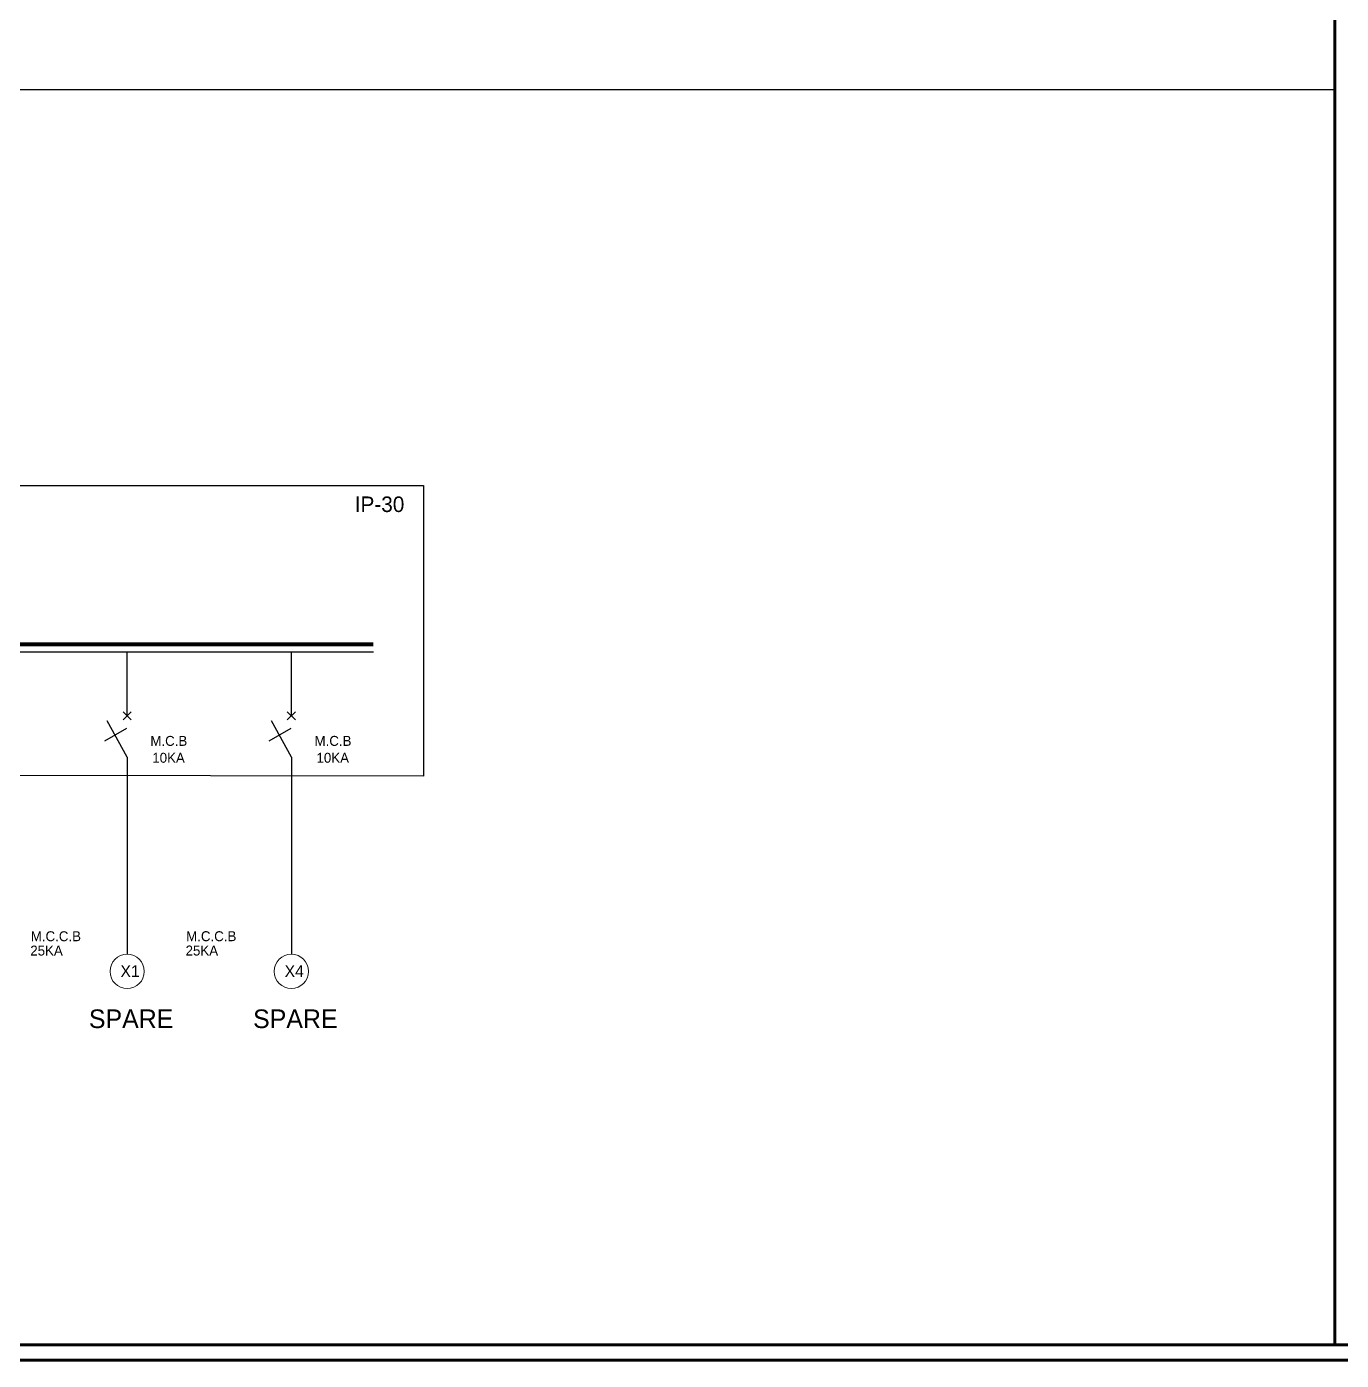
# Model space of a CAD drawing. Header units: millimetres. Extents: x -294 to -67, y -339 to 1001.
# Drawn here: x -122.56 to -88.06, y 217.68 to 252.68 of the extents above; entities that cross this region are included whole.
import ezdxf

# ---------------------------------------------------------------- set-up
doc = ezdxf.new("R2010")
doc.units = ezdxf.units.MM
doc.header["$LTSCALE"] = 500
doc.header["$MEASUREMENT"] = 0
for name, pattern in [('CENTER', [2, 1.25, -0.25, 0.25, -0.25]), ('CONTINUA', [0]), ('DASHED', [19.05, 12.7, -6.35])]:
    doc.linetypes.add(name, pattern=pattern)
for name, color, linetype in [('DETAIL', 4, 'Continuous'), ('E-BUSBAR', 2, 'Continuous'), ('E-PANEL', 1, 'CENTER'), ('E-SLD', 4, 'Continuous'), ('E-T25', 3, 'Continuous'), ('E-TEXT', 3, 'Continuous'), ('E-WIRE', 4, 'CONTINUA'), ('WIRRING', 3, 'Continuous')]:
    doc.layers.add(name, color=color, linetype=linetype)
doc.layers.add('PANEL SLD', color=1, linetype='Continuous', lineweight=0)
doc.layers.add('UG-BORDER', color=20, linetype='Continuous', lineweight=80)
doc.styles.add('STENCIL', font='stencil.shx')

msp = doc.modelspace()

# ---------------------------------------------------------------- linework, layer by layer
at = {"layer": 'DETAIL'}
for p, q in [((-119.924, 233.508, 0), (-119.924, 228.339, 0)), ((-115.615, 233.508, 0), (-115.615, 228.339, 0))]:
    msp.add_line(p, q, dxfattribs=at)
at = {"layer": 'E-BUSBAR', "linetype": 'DASHED'}
msp.add_line((-143.621, 236.274, 0), (-113.461, 236.274, 0), dxfattribs=at)
at = {"layer": 'E-PANEL', "color": 1, "linetype": 'CENTER', "ltscale": 4}
msp.add_lwpolyline([(-145.548, 240.637), (-112.15, 240.643), (-112.15, 233.017), (-145.548, 233.046)], close=True, dxfattribs=at)
at = {"layer": 'E-SLD', "color": 2, "linetype": 'CONTINUA', "const_width": 0.104, "elevation": 0}
msp.add_lwpolyline([(-113.461, 236.475), (-143.621, 236.475)], dxfattribs=at)
at = {"layer": 'E-WIRE', "color": 4}
for p, q in [((-119.924, 233.508, 0), (-120.447, 234.465, 0)), ((-120.032, 234.487, 0), (-119.816, 234.703, 0)), ((-119.816, 234.487, 0), (-120.032, 234.703, 0)), ((-115.615, 233.508, 0), (-116.138, 234.465, 0)), ((-115.723, 234.487, 0), (-115.508, 234.703, 0)), ((-115.508, 234.487, 0), (-115.723, 234.703, 0)), ((-119.939, 234.264, 0), (-120.519, 233.934, 0)), ((-115.63, 234.264, 0), (-116.21, 233.934, 0))]:
    msp.add_line(p, q, dxfattribs=at)
at = {"layer": 'PANEL SLD'}
for centre in [(-119.924, 227.889, -0.024), (-115.615, 227.889, -0.024)]:
    msp.add_circle(centre, 0.45, dxfattribs=at)
at = {"layer": 'UG-BORDER'}
for p, q in [((-88.234, 218.089), (-88.234, 283.98)), ((-167.246, 218.089), (-72.055, 218.089)), ((-167.651, 217.685), (-71.651, 217.685))]:
    msp.add_line(p, q, dxfattribs=at)
at = {"layer": 'WIRRING', "color": 6, "linetype": 'CONTINUA'}
msp.add_line((-167.246, 251.035), (-88.234, 251.035), dxfattribs=at)
at = {"layer": 'WIRRING', "color": 4}
for p, q in [((-119.924, 234.595, 0), (-119.924, 236.274, 0)), ((-115.615, 234.595, 0), (-115.615, 236.274, 0))]:
    msp.add_line(p, q, dxfattribs=at)

# ---------------------------------------------------------------- texts
at = {"layer": 'E-T25', "style": 'STENCIL'}
for s, height, p in [('IP-30', 0.4076, (-113.953, 239.944)), ('M.C.B', 0.2609, (-119.316, 233.808, 0)), ('M.C.B', 0.2609, (-115.007, 233.808, 0)), ('10KA', 0.2609, (-119.265, 233.365, -0.006)), ('10KA', 0.2609, (-114.956, 233.365, -0.006)), ('M.C.C.B', 0.2609, (-122.454, 228.682, -7550.265)), ('M.C.C.B', 0.2609, (-118.377, 228.683, -7550.265)), ('25KA', 0.2609, (-122.467, 228.306, -7550.271)), ('25KA', 0.2609, (-118.391, 228.307, -7550.271))]:
    msp.add_text(s, height=height, dxfattribs=at).set_placement(p)
at = {"layer": 'E-TEXT', "color": 6, "style": 'STENCIL'}
for s, p in [('X1', (-120.1, 227.741, -0.024)), ('X4', (-115.792, 227.741, -0.024))]:
    msp.add_text(s, height=0.308, dxfattribs=at).set_placement(p)
at = {"layer": 'E-TEXT', "color": 7, "style": 'STENCIL'}
for p in [(-120.929, 226.403, -0.024), (-116.62, 226.403, -0.024)]:
    msp.add_text('SPARE', height=0.4891, dxfattribs=at).set_placement(p)

doc.saveas('drawing.dxf')
